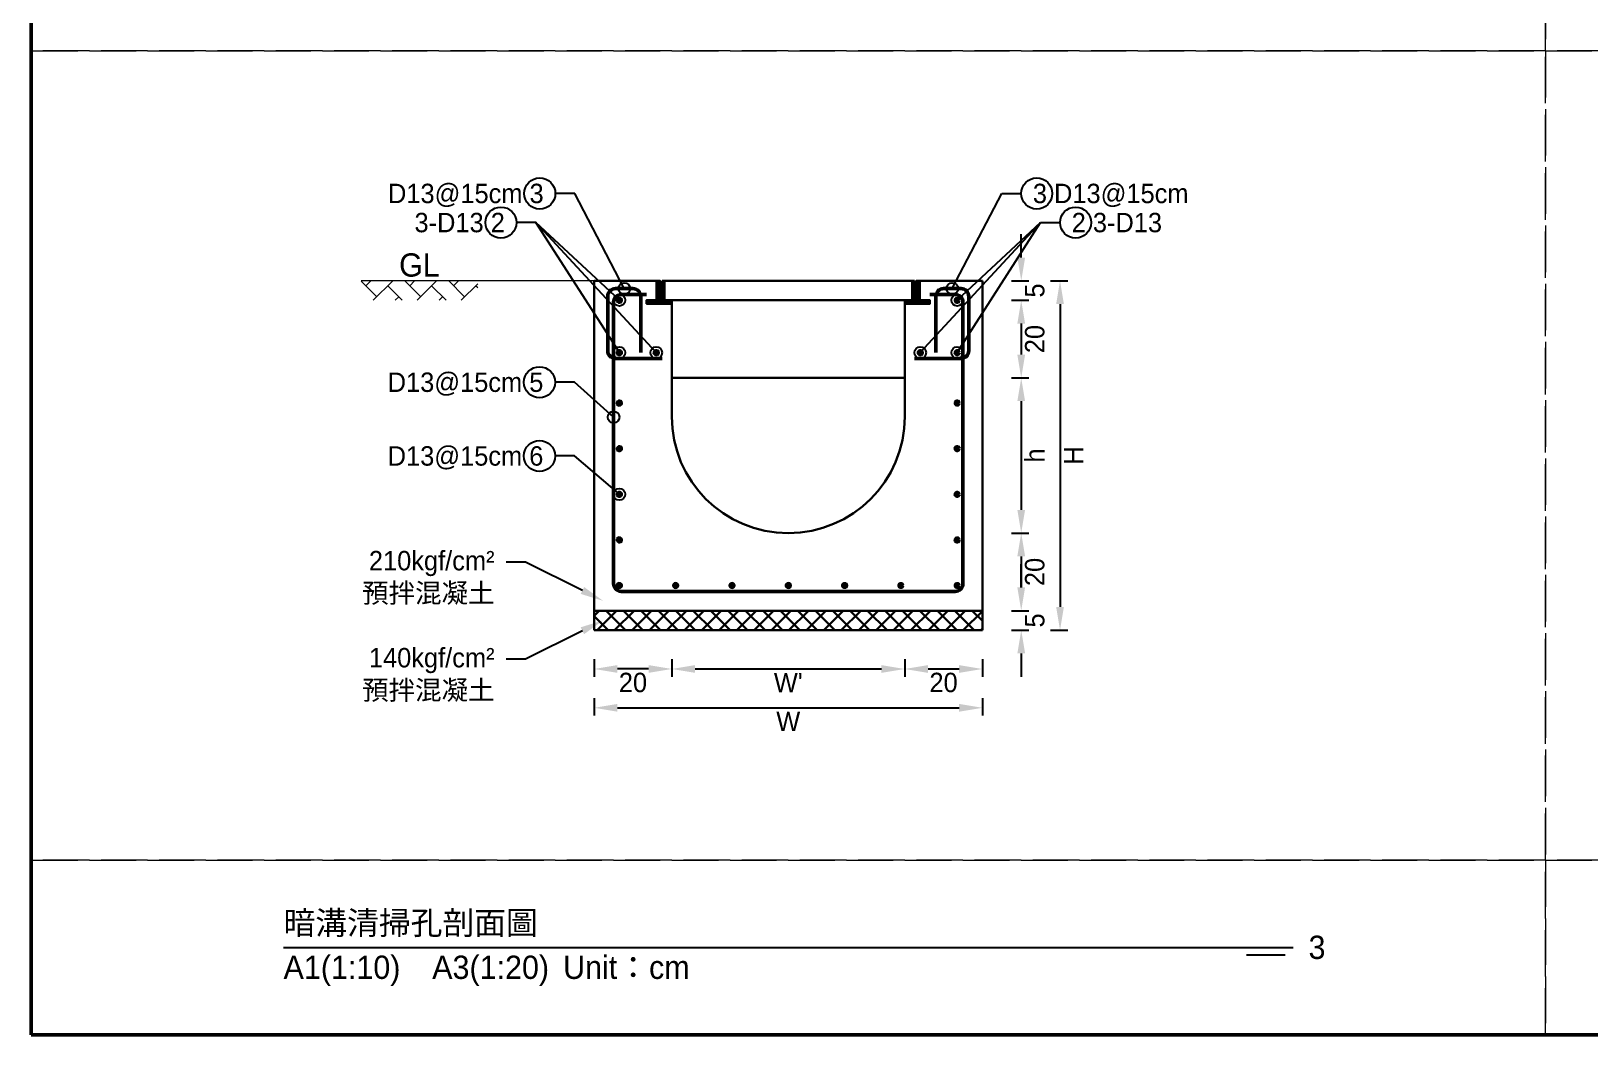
# Model space of a CAD drawing. Extents: x -7340 to 3675, y -3342 to 777.
# Drawn here: x -3420 to -3018.6, y -507 to -248.4 of the extents above; entities that cross this region are included whole.
import ezdxf
from ezdxf import colors
from ezdxf.entities.mleader import LeaderData, LeaderLine
from ezdxf.math import Vec2, Vec3

# ---------------------------------------------------------------- set-up
doc = ezdxf.new("R2010")
doc.units = 0
doc.header["$MEASUREMENT"] = 0
doc.linetypes.add('ACAD_ISO02W100', pattern=[15, 12, -3])
for name, color, linetype, lineweight in [('一、3.基本-變更', 1, 'Continuous', 50), ('二、2.繪圖-施作項目', 181, 'Continuous', 30), ('二、4.繪圖-設計鋪面', 40, 'Continuous', 20), ('二、5.繪圖-鋼筋', 60, 'Continuous', 50), ('二、6.繪圖-其他施作項目', 35, 'Continuous', 30)]:
    doc.layers.add(name, color=color, linetype=linetype, lineweight=lineweight)
doc.layers.add('一、4.基本-隱藏', color=9, linetype='ACAD_ISO02W100', lineweight=20, plot=False)
doc.layers.add('三、3.文字-註解文字', color=2, linetype='Continuous')
doc.styles.add('次圖名(詳圖)', font='MS PGothic.ttf', dxfattribs={"height": 6})
doc.styles.add('註解文字(詳圖)', font='MS PGothic.ttf', dxfattribs={"height": 5})
doc.dimstyles.new('註解文字(詳圖)', dxfattribs={"dimtxt": 5, "dimasz": 6, "dimexe": 2, "dimexo": 5, "dimgap": 1, "dimtad": 2, "dimzin": 0, "dimdsep": 46, "dimtxsty": '註解文字(詳圖)', "dimcen": 0.1, "dimclrd": 144, "dimclre": 144, "dimclrt": 256, "dimadec": 0, "dimazin": 0, "dimtfac": 1, "dimtofl": 0, "dimtmove": 0, "dimatfit": 3, "dimfxlon": 1, "dimtolj": 1, "dimtzin": 0, "dimlwd": -1, "dimlwe": -1, "dimarcsym": 1})

# ---------------------------------------------------------------- blocks, each defined once
blk = doc.blocks.new('_Small')
at = {"color": 0, "linetype": 'ByBlock', "lineweight": -2}
blk.add_circle((0, 0), 0.25, dxfattribs=at)
blk = doc.blocks.new('*D144')
at = {"layer": 'Defpoints', "color": 0, "transparency": 16777216}
for p in [(-3275, -312.75), (-3255, -317.75), (-3275, -412.75)]:
    blk.add_point(p, dxfattribs=at)
at = {"layer": '三、3.文字-註解文字', "color": 144, "transparency": 16777216}
for p, q in [((-3275, -410.25), (-3275, -414.75)), ((-3261, -412.75), (-3269, -412.75)), ((-3255, -410.25), (-3255, -414.75))]:
    blk.add_line(p, q, dxfattribs=at)
for points in [[(-3269, -411.75), (-3269, -413.75), (-3275, -412.75)], [(-3261, -411.75), (-3261, -413.75), (-3255, -412.75)]]:
    blk.add_solid(points, dxfattribs=at)
at = {"layer": '三、3.文字-註解文字', "transparency": 16777216, "insert": (-3265, -416.25), "char_height": 5, "attachment_point": 5, "style": '註解文字(詳圖)'}
blk.add_mtext('\\A1;20', dxfattribs=at)
blk = doc.blocks.new('*D145')
at = {"layer": 'Defpoints', "color": 0, "transparency": 16777216}
for p in [(-3255, -317.75), (-3195, -317.75), (-3195, -412.75)]:
    blk.add_point(p, dxfattribs=at)
at = {"layer": '三、3.文字-註解文字', "color": 144, "transparency": 16777216}
for p, q in [((-3255, -410.25), (-3255, -414.75)), ((-3249, -412.75), (-3201, -412.75)), ((-3195, -410.25), (-3195, -414.75))]:
    blk.add_line(p, q, dxfattribs=at)
for points in [[(-3249, -411.75), (-3249, -413.75), (-3255, -412.75)], [(-3201, -411.75), (-3201, -413.75), (-3195, -412.75)]]:
    blk.add_solid(points, dxfattribs=at)
at = {"layer": '三、3.文字-註解文字', "transparency": 16777216, "insert": (-3225, -416.25), "char_height": 5, "attachment_point": 5, "style": '註解文字(詳圖)'}
blk.add_mtext("\\A1;W'", dxfattribs=at)
blk = doc.blocks.new('*D146')
at = {"layer": 'Defpoints', "color": 0, "transparency": 16777216}
for p in [(-3175, -312.75), (-3195, -317.75), (-3175, -412.75)]:
    blk.add_point(p, dxfattribs=at)
at = {"layer": '三、3.文字-註解文字', "color": 144, "transparency": 16777216}
for p, q in [((-3195, -410.25), (-3195, -414.75)), ((-3189, -412.75), (-3181, -412.75)), ((-3175, -410.25), (-3175, -414.75))]:
    blk.add_line(p, q, dxfattribs=at)
for points in [[(-3189, -411.75), (-3189, -413.75), (-3195, -412.75)], [(-3181, -411.75), (-3181, -413.75), (-3175, -412.75)]]:
    blk.add_solid(points, dxfattribs=at)
at = {"layer": '三、3.文字-註解文字', "transparency": 16777216, "insert": (-3185, -416.25), "char_height": 5, "attachment_point": 5, "style": '註解文字(詳圖)'}
blk.add_mtext('\\A1;20', dxfattribs=at)
blk = doc.blocks.new('*D147')
at = {"layer": 'Defpoints', "color": 0, "transparency": 16777216}
for p in [(-3275, -402.75), (-3175, -402.75), (-3175, -422.75)]:
    blk.add_point(p, dxfattribs=at)
at = {"layer": '三、3.文字-註解文字', "color": 144, "transparency": 16777216}
for p, q in [((-3275, -420.25), (-3275, -424.75)), ((-3175, -420.25), (-3175, -424.75)), ((-3269, -422.75), (-3181, -422.75))]:
    blk.add_line(p, q, dxfattribs=at)
for points in [[(-3269, -421.75), (-3269, -423.75), (-3275, -422.75)], [(-3181, -421.75), (-3181, -423.75), (-3175, -422.75)]]:
    blk.add_solid(points, dxfattribs=at)
at = {"layer": '三、3.文字-註解文字', "transparency": 16777216, "insert": (-3225, -426.25), "char_height": 5, "attachment_point": 5, "style": '註解文字(詳圖)'}
blk.add_mtext('\\A1;W', dxfattribs=at)
blk = doc.blocks.new('*D148')
at = {"layer": 'Defpoints', "color": 0, "transparency": 16777216}
for p in [(-3195, -337.75), (-3225, -377.75), (-3165, -377.75)]:
    blk.add_point(p, dxfattribs=at)
at = {"layer": '三、3.文字-註解文字', "color": 144, "transparency": 16777216}
for p, q in [((-3167.5, -337.75), (-3163, -337.75)), ((-3165, -343.75), (-3165, -371.75)), ((-3167.5, -377.75), (-3163, -377.75))]:
    blk.add_line(p, q, dxfattribs=at)
for points in [[(-3166, -343.75), (-3164, -343.75), (-3165, -337.75)], [(-3166, -371.75), (-3164, -371.75), (-3165, -377.75)]]:
    blk.add_solid(points, dxfattribs=at)
at = {"layer": '三、3.文字-註解文字', "transparency": 16777216, "insert": (-3161.5, -357.75), "char_height": 5, "attachment_point": 5, "rotation": 90, "style": '註解文字(詳圖)'}
blk.add_mtext('\\A1;h', dxfattribs=at)
blk = doc.blocks.new('*D149')
at = {"layer": 'Defpoints', "color": 0, "transparency": 16777216}
for p in [(-3225, -377.75), (-3175, -397.75), (-3165, -397.75)]:
    blk.add_point(p, dxfattribs=at)
at = {"layer": '三、3.文字-註解文字', "color": 144, "transparency": 16777216}
for p, q in [((-3167.5, -377.75), (-3163, -377.75)), ((-3165, -383.75), (-3165, -391.75)), ((-3167.5, -397.75), (-3163, -397.75))]:
    blk.add_line(p, q, dxfattribs=at)
for points in [[(-3166, -383.75), (-3164, -383.75), (-3165, -377.75)], [(-3166, -391.75), (-3164, -391.75), (-3165, -397.75)]]:
    blk.add_solid(points, dxfattribs=at)
at = {"layer": '三、3.文字-註解文字', "transparency": 16777216, "insert": (-3161.5, -387.75), "char_height": 5, "attachment_point": 5, "rotation": 90, "style": '註解文字(詳圖)'}
blk.add_mtext('\\A1;20', dxfattribs=at)
blk = doc.blocks.new('*D150')
at = {"layer": 'Defpoints', "color": 0, "transparency": 16777216}
for p in [(-3175, -397.75), (-3175, -402.75), (-3165, -402.75)]:
    blk.add_point(p, dxfattribs=at)
at = {"layer": '三、3.文字-註解文字', "color": 144, "transparency": 16777216}
for p, q in [((-3165, -391.75), (-3165, -385.75)), ((-3167.5, -397.75), (-3163, -397.75)), ((-3167.5, -402.75), (-3163, -402.75)), ((-3165, -408.75), (-3165, -414.75))]:
    blk.add_line(p, q, dxfattribs=at)
for points in [[(-3166, -391.75), (-3164, -391.75), (-3165, -397.75)], [(-3166, -408.75), (-3164, -408.75), (-3165, -402.75)]]:
    blk.add_solid(points, dxfattribs=at)
at = {"layer": '三、3.文字-註解文字', "transparency": 16777216, "insert": (-3161.5, -400.25), "char_height": 5, "attachment_point": 5, "rotation": 90, "style": '註解文字(詳圖)'}
blk.add_mtext('\\A1;5', dxfattribs=at)
blk = doc.blocks.new('*D151')
at = {"layer": 'Defpoints', "color": 0, "transparency": 16777216}
for p in [(-3175, -312.75), (-3175, -402.75), (-3155, -402.75)]:
    blk.add_point(p, dxfattribs=at)
at = {"layer": '三、3.文字-註解文字', "color": 144, "transparency": 16777216}
for p, q in [((-3157.5, -312.75), (-3153, -312.75)), ((-3155, -318.75), (-3155, -396.75)), ((-3157.5, -402.75), (-3153, -402.75))]:
    blk.add_line(p, q, dxfattribs=at)
for points in [[(-3156, -318.75), (-3154, -318.75), (-3155, -312.75)], [(-3156, -396.75), (-3154, -396.75), (-3155, -402.75)]]:
    blk.add_solid(points, dxfattribs=at)
at = {"layer": '三、3.文字-註解文字', "transparency": 16777216, "insert": (-3151.5, -357.75), "char_height": 5, "attachment_point": 5, "rotation": 90, "style": '註解文字(詳圖)'}
blk.add_mtext('\\A1;H', dxfattribs=at)
blk = doc.blocks.new('*D152')
at = {"layer": 'Defpoints', "color": 0, "transparency": 16777216}
for p in [(-3175, -312.75), (-3175, -317.75), (-3165, -317.75)]:
    blk.add_point(p, dxfattribs=at)
at = {"layer": '三、3.文字-註解文字', "color": 144, "transparency": 16777216}
for p, q in [((-3165, -306.75), (-3165, -300.75)), ((-3167.5, -312.75), (-3163, -312.75)), ((-3167.5, -317.75), (-3163, -317.75)), ((-3165, -323.75), (-3165, -329.75))]:
    blk.add_line(p, q, dxfattribs=at)
for points in [[(-3166, -306.75), (-3164, -306.75), (-3165, -312.75)], [(-3166, -323.75), (-3164, -323.75), (-3165, -317.75)]]:
    blk.add_solid(points, dxfattribs=at)
at = {"layer": '三、3.文字-註解文字', "transparency": 16777216, "insert": (-3161.5, -315.25), "char_height": 5, "attachment_point": 5, "rotation": 90, "style": '註解文字(詳圖)'}
blk.add_mtext('\\A1;5', dxfattribs=at)
blk = doc.blocks.new('*D153')
at = {"layer": 'Defpoints', "color": 0, "transparency": 16777216}
for p in [(-3175, -317.75), (-3175, -337.75), (-3165, -337.75)]:
    blk.add_point(p, dxfattribs=at)
at = {"layer": '三、3.文字-註解文字', "color": 144, "transparency": 16777216}
for p, q in [((-3167.5, -317.75), (-3163, -317.75)), ((-3165, -323.75), (-3165, -331.75)), ((-3167.5, -337.75), (-3163, -337.75))]:
    blk.add_line(p, q, dxfattribs=at)
for points in [[(-3166, -323.75), (-3164, -323.75), (-3165, -317.75)], [(-3166, -331.75), (-3164, -331.75), (-3165, -337.75)]]:
    blk.add_solid(points, dxfattribs=at)
at = {"layer": '三、3.文字-註解文字', "transparency": 16777216, "insert": (-3161.5, -327.75), "char_height": 5, "attachment_point": 5, "rotation": 90, "style": '註解文字(詳圖)'}
blk.add_mtext('\\A1;20', dxfattribs=at)

msp = doc.modelspace()

# ---------------------------------------------------------------- hatches: boundary and pattern name
at = {"layer": '二、2.繪圖-施作項目'}
h = msp.add_hatch(dxfattribs=at)
h.set_pattern_fill('ANSI37', color=256)
h.set_pattern_definition([(45, (-4884.7632, -886.2784), (-2.245064, 2.245064), []), (135, (-4884.7632, -886.2784), (-2.245064, -2.245064), [])])
h.paths.add_polyline_path([(-3275, -397.75), (-3275, -402.75), (-3175, -402.75), (-3175, -397.75)])
at = {"layer": '二、4.繪圖-設計鋪面'}
h = msp.add_hatch(dxfattribs=at)
h.set_pattern_fill('AR-HBONE', color=256)
h.set_pattern_definition([(45, (-2655, -42.5), (0, 5.656854), [12, -4]), (135, (-2652.1716, -39.6716), (4e-16, 5.656854), [12, -4])])
h.paths.add_polyline_path([(-3305, -312.75), (-3335, -312.75), (-3335, -317.75), (-3305, -317.75)])
at = {"layer": '二、5.繪圖-鋼筋'}
h = msp.add_hatch(color=256, dxfattribs=at)
h.dxf.hatch_style = 1
h.paths.add_polyline_path([(-3268, -317.75, 1), (-3269, -317.75, 1)])
h = msp.add_hatch(color=256, dxfattribs=at)
h.dxf.hatch_style = 1
h.paths.add_polyline_path([(-3181, -317.75, 1), (-3182, -317.75, 1)])
h = msp.add_hatch(color=256, dxfattribs=at)
h.dxf.hatch_style = 1
h.paths.add_polyline_path([(-3268, -331.25, 1), (-3269, -331.25, 1)])
h = msp.add_hatch(color=256, dxfattribs=at)
h.dxf.hatch_style = 1
h.paths.add_polyline_path([(-3258.5, -331.25, 1), (-3259.5, -331.25, 1)])
h = msp.add_hatch(color=256, dxfattribs=at)
h.dxf.hatch_style = 1
h.paths.add_polyline_path([(-3190.5, -331.25, 1), (-3191.5, -331.25, 1)])
h = msp.add_hatch(color=256, dxfattribs=at)
h.dxf.hatch_style = 1
h.paths.add_polyline_path([(-3181, -331.25, 1), (-3182, -331.25, 1)])
h = msp.add_hatch(color=256, dxfattribs=at)
h.dxf.hatch_style = 1
h.paths.add_polyline_path([(-3268, -344.25, 1), (-3269, -344.25, 1)])
h = msp.add_hatch(color=256, dxfattribs=at)
h.dxf.hatch_style = 1
h.paths.add_polyline_path([(-3181, -344.25, 1), (-3182, -344.25, 1)])
h = msp.add_hatch(color=256, dxfattribs=at)
h.dxf.hatch_style = 1
h.paths.add_polyline_path([(-3268, -356, 1), (-3269, -356, 1)])
h = msp.add_hatch(color=256, dxfattribs=at)
h.dxf.hatch_style = 1
h.paths.add_polyline_path([(-3181, -356, 1), (-3182, -356, 1)])
h = msp.add_hatch(color=256, dxfattribs=at)
h.dxf.hatch_style = 1
h.paths.add_polyline_path([(-3268, -367.75, 1), (-3269, -367.75, 1)])
h = msp.add_hatch(color=256, dxfattribs=at)
h.dxf.hatch_style = 1
h.paths.add_polyline_path([(-3181, -367.75, 1), (-3182, -367.75, 1)])
h = msp.add_hatch(color=256, dxfattribs=at)
h.dxf.hatch_style = 1
h.paths.add_polyline_path([(-3268, -379.5, 1), (-3269, -379.5, 1)])
h = msp.add_hatch(color=256, dxfattribs=at)
h.dxf.hatch_style = 1
h.paths.add_polyline_path([(-3181, -379.5, 1), (-3182, -379.5, 1)])
h = msp.add_hatch(color=256, dxfattribs=at)
h.dxf.hatch_style = 1
h.paths.add_polyline_path([(-3268, -391.25, 1), (-3269, -391.25, 1)])
h = msp.add_hatch(color=256, dxfattribs=at)
h.dxf.hatch_style = 1
h.paths.add_polyline_path([(-3253.5, -391.25, 1), (-3254.5, -391.25, 1)])
h = msp.add_hatch(color=256, dxfattribs=at)
h.dxf.hatch_style = 1
h.paths.add_polyline_path([(-3239, -391.25, 1), (-3240, -391.25, 1)])
h = msp.add_hatch(color=256, dxfattribs=at)
h.dxf.hatch_style = 1
h.paths.add_polyline_path([(-3224.5, -391.25, 1), (-3225.5, -391.25, 1)])
h = msp.add_hatch(color=256, dxfattribs=at)
h.dxf.hatch_style = 1
h.paths.add_polyline_path([(-3210, -391.25, 1), (-3211, -391.25, 1)])
h = msp.add_hatch(color=256, dxfattribs=at)
h.dxf.hatch_style = 1
h.paths.add_polyline_path([(-3195.5, -391.25, 1), (-3196.5, -391.25, 1)])
h = msp.add_hatch(color=256, dxfattribs=at)
h.dxf.hatch_style = 1
h.paths.add_polyline_path([(-3181, -391.25, 1), (-3182, -391.25, 1)])
at = {"layer": '二、6.繪圖-其他施作項目'}
h = msp.add_hatch(dxfattribs=at)
h.set_pattern_fill('ANSI31', color=256, scale=0.1)
h.set_pattern_definition([(45, (-2030.16578, -1308.21255), (-0.2245064, 0.2245064), [])])
h.paths.add_polyline_path([(-3258, -312.75), (-3258.9, -312.75), (-3258.9, -317.75), (-3261.5, -317.75), (-3261.5, -318.65), (-3255, -318.65), (-3255, -317.75), (-3258, -317.75)])
h.paths.add_polyline_path([(-3192, -317.75), (-3195, -317.75), (-3195, -318.65), (-3188.5, -318.65), (-3188.5, -317.75), (-3191.1, -317.75), (-3191.1, -312.75), (-3192, -312.75)])

# ---------------------------------------------------------------- linework, layer by layer
at = {"layer": '一、3.基本-變更'}
msp.add_lwpolyline([(-3420, 0), (0, 0), (0, -507), (-3420, -507)], close=True, dxfattribs=at)
at = {"layer": '一、4.基本-隱藏'}
for points in [[(-3420, 0), (-2640, 0), (-2640, -507), (-3420, -507)], [(-3420, -208.5), (-3030, -208.5), (-3030, -253.5), (-3420, -253.5)], [(-3030, -208.5), (-2730, -208.5), (-2730, -253.5), (-3030, -253.5)], [(-3420, -253.5), (-3030, -253.5), (-3030, -462), (-3420, -462)], [(-3030, -253.5), (-2730, -253.5), (-2730, -462), (-3030, -462)], [(-3420, -462), (-3030, -462), (-3030, -507), (-3420, -507)], [(-3030, -462), (-2730, -462), (-2730, -507), (-3030, -507)]]:
    msp.add_lwpolyline(points, close=True, dxfattribs=at)
msp.add_lwpolyline([(-3420, -507), (-2640, -507)], dxfattribs=at)
at = {"layer": '三、3.文字-註解文字'}
for points in [[(-3355, -484.5), (-3095, -484.5)], [(-3097, -486.5), (-3107, -486.5)]]:
    msp.add_lwpolyline(points, dxfattribs=at)
for centre in [(-3289, -290.25), (-3161, -290.25), (-3299, -297.75), (-3151, -297.75), (-3289.082, -338.885), (-3289.082, -357.875)]:
    msp.add_circle(centre, 4, dxfattribs=at)
at = {"layer": '二、2.繪圖-施作項目'}
for points in [[(-3275, -312.75), (-3258.9, -312.75)], [(-3275, -312.75), (-3275, -402.75)], [(-3191.1, -312.75), (-3175, -312.75)], [(-3175, -312.75), (-3175, -402.75)], [(-3258, -317.75), (-3255, -317.75)], [(-3195, -317.75), (-3192, -317.75)], [(-3275, -397.75), (-3175, -397.75)], [(-3275, -402.75), (-3175, -402.75)]]:
    msp.add_lwpolyline(points, dxfattribs=at)
msp.add_lwpolyline([(-3195, -318.65), (-3195, -347.75, -1), (-3255, -347.75), (-3255, -318.65)], format="xyb", dxfattribs=at)
at = {"layer": '二、4.繪圖-設計鋪面'}
msp.add_lwpolyline([(-3275, -312.75), (-3335, -312.75)], dxfattribs=at)
at = {"layer": '二、5.繪圖-鋼筋'}
for points in [[(-3257.5, -332.75), (-3269.5, -332.75, -0.4142136), (-3271.5, -330.75), (-3271.5, -316.75, -0.4142136), (-3269.5, -314.75), (-3265, -314.75, -0.4142136), (-3263, -316.75), (-3263, -331.25)], [(-3188.5, -316.25), (-3182, -316.25, -0.4142136), (-3180, -318.25), (-3180, -390.75, -0.4142136), (-3182, -392.75), (-3268, -392.75, -0.4142136), (-3270, -390.75), (-3270, -318.25, -0.4142136), (-3268, -316.25), (-3261.5, -316.25)], [(-3187, -331.25), (-3187, -316.75, -0.4142136), (-3185, -314.75), (-3180.5, -314.75, -0.4142136), (-3178.5, -316.75), (-3178.5, -330.75, -0.4142136), (-3180.5, -332.75), (-3192.5, -332.75)]]:
    msp.add_lwpolyline(points, format="xyb", dxfattribs=at)
for centre in [(-3268.5, -317.75), (-3181.5, -317.75), (-3268.5, -331.25), (-3259, -331.25), (-3191, -331.25), (-3181.5, -331.25), (-3268.5, -344.25), (-3181.5, -344.25), (-3268.5, -356), (-3181.5, -356), (-3268.5, -367.75), (-3181.5, -367.75), (-3268.5, -379.5), (-3181.5, -379.5), (-3268.5, -391.25), (-3254, -391.25), (-3239.5, -391.25), (-3225, -391.25), (-3210.5, -391.25), (-3196, -391.25), (-3181.5, -391.25)]:
    msp.add_circle(centre, 0.5, dxfattribs=at)
at = {"layer": '二、6.繪圖-其他施作項目'}
for points in [[(-3261.5, -317.75), (-3258.9, -317.75), (-3258.9, -312.75), (-3258, -312.75), (-3258, -317.75), (-3255, -317.75), (-3255, -318.65), (-3261.5, -318.65)], [(-3191.1, -312.75), (-3192, -312.75), (-3192, -317.75), (-3195, -317.75), (-3195, -318.65), (-3188.5, -318.65), (-3188.5, -317.75), (-3191.1, -317.75)]]:
    msp.add_lwpolyline(points, close=True, dxfattribs=at)
for points in [[(-3257.5, -312.75), (-3257.5, -317.75)], [(-3257.5, -312.75), (-3192.5, -312.75)], [(-3256.9, -312.75), (-3256.9, -317.75)], [(-3193.1, -312.75), (-3193.1, -317.75)], [(-3192.5, -312.75), (-3192.5, -317.75)], [(-3257.5, -317.75), (-3192.5, -317.75)], [(-3255, -337.75), (-3195, -337.75)]]:
    msp.add_lwpolyline(points, dxfattribs=at)

# ---------------------------------------------------------------- texts
at = {"layer": '三、3.文字-註解文字', "char_height": 6, "attachment_point": 4, "style": '次圖名(詳圖)'}
for s, width, insert in [('{\\fMS PGothic|b0|i0|c128|p34;暗溝}清掃孔{\\fMS PGothic|b0|i0|c128|p34;剖面圖}', 134.12151, (-3355, -478.5)), ('3', 3, (-3091, -484.5)), ('A1(1:10)\u3000A3(1:20){\\fMS PGothic|b0|i0|c128|p34;^IUnit：cm}', 136.03259, (-3355, -490.5))]:
    msp.add_mtext_dynamic_manual_height_columns(s, width=width, gutter_width=15, heights=[0], dxfattribs=dict(at, insert=insert))
at = {"layer": '二、4.繪圖-設計鋪面', "insert": (-3320, -311.75), "char_height": 6, "attachment_point": 8, "style": '註解文字(詳圖)'}
msp.add_mtext_dynamic_manual_height_columns('{\\fMS PGothic|b0|i0|c128|p34;GL}', width=10.17412, gutter_width=30, heights=[0], dxfattribs=at)

# ---------------------------------------------------------------- dimensions: what is measured, and where the dimension line sits
at = {"layer": '三、3.文字-註解文字'}
for base, p1, p2, text, picture, middle in [((-3165, -317.75), (-3175, -312.75), (-3175, -317.75), '5', '*D152', (-3161.5, -315.25)), ((-3155, -402.75), (-3175, -312.75), (-3175, -402.75), 'H', '*D151', (-3151.5, -357.75)), ((-3165, -337.75), (-3175, -317.75), (-3175, -337.75), '20', '*D153', (-3161.5, -327.75)), ((-3165, -377.75), (-3195, -337.75), (-3225, -377.75), 'h', '*D148', (-3161.5, -357.75)), ((-3165, -397.75), (-3225, -377.75), (-3175, -397.75), '20', '*D149', (-3161.5, -387.75)), ((-3165, -402.75), (-3175, -397.75), (-3175, -402.75), '5', '*D150', (-3161.5, -400.25))]:
    dim = msp.add_linear_dim(base=base, p1=p1, p2=p2, angle=90, text=text, dimstyle='註解文字(詳圖)', dxfattribs=at)
    dim.commit()
    dim.dimension.update_dxf_attribs({"geometry": picture, "text_midpoint": middle})
for base, p1, p2, text, picture, middle in [((-3275, -412.75), (-3255, -317.75), (-3275, -312.75), '20', '*D144', (-3265, -416.25)), ((-3175, -412.75), (-3195, -317.75), (-3175, -312.75), '20', '*D146', (-3185, -416.25)), ((-3195, -412.75), (-3255, -317.75), (-3195, -317.75), "W'", '*D145', (-3225, -416.25)), ((-3175, -422.75), (-3275, -402.75), (-3175, -402.75), 'W', '*D147', (-3225, -426.25))]:
    dim = msp.add_linear_dim(base=base, p1=p1, p2=p2, text=text, dimstyle='註解文字(詳圖)', dxfattribs=at)
    dim.commit()
    dim.dimension.update_dxf_attribs({"geometry": picture, "text_midpoint": middle})

# ---------------------------------------------------------------- leaders
ml = msp.add_multileader_mtext('Standard', dxfattribs=at)
ml.set_content('{\\fMS PGothic|b0|i0|c128|p34;D13}@15cm{\\fMS PGothic|b0|i0|c128|p34; }3', color=256, style='註解文字(詳圖)')
ml.set_leader_properties(color=144, linetype='ByLayer', lineweight=-1)
ml.set_arrow_properties(name='SMALL')
ml.build(insert=Vec2(0, 0))
ml.multileader.update_dxf_attribs({"dogleg_length": 5, "arrow_head_size": 6})
ctx = ml.context
ctx.base_point, ctx.char_height, ctx.arrow_head_size, ctx.landing_gap_size, ctx.plane_origin = Vec3(-3329.097, -290.25), 5, 6, 3, Vec3(-3378.932, -338.085)
ctx.text_align_type = 2
notes = []
notes.append((ctx, [(1, (1, 1, 0), (-3280, -290.25), (-1, 0), 5, [(0, [(-3267.25, -314.75)], 0, [])])]))
ctx.mtext.insert, ctx.mtext.alignment, ctx.mtext.flow_direction = Vec3(-3288, -287.736), 3, 5
ml = msp.add_multileader_mtext('Standard', dxfattribs=at)
ml.set_content('3{\\fMS PGothic|b0|i0|c128|p34; D13@15cm}', color=256, style='註解文字(詳圖)')
ml.set_leader_properties(color=144, linetype='ByLayer', lineweight=-1)
ml.set_arrow_properties(name='SMALL')
ml.build(insert=Vec2(0, 0))
ml.multileader.update_dxf_attribs({"dogleg_length": 5, "arrow_head_size": 6})
ctx = ml.context
ctx.base_point, ctx.char_height, ctx.arrow_head_size, ctx.landing_gap_size, ctx.plane_origin = Vec3(-3165, -290.25), 5, 6, 3, Vec3(-3207.625, -338.085)
notes.append((ctx, [(0, (1, 1, 0), (-3170, -290.25), (1, 0), 5, [(0, [(-3182.75, -314.75)], 0, [])])]))
ctx.mtext.insert, ctx.mtext.flow_direction = Vec3(-3162, -287.736), 5
ml = msp.add_multileader_mtext('Standard', dxfattribs=at)
ml.set_content('3-{\\fMS PGothic|b0|i0|c128|p34;D13 2}', color=256, style='註解文字(詳圖)')
ml.set_leader_properties(color=144, linetype='ByLayer', lineweight=-1)
ml.set_arrow_properties(name='SMALL')
ml.build(insert=Vec2(0, 0))
ml.multileader.update_dxf_attribs({"dogleg_length": 5, "arrow_head_size": 6})
ctx = ml.context
ctx.base_point, ctx.char_height, ctx.arrow_head_size, ctx.landing_gap_size, ctx.plane_origin = Vec3(-3325.375, -297.75), 5, 6, 3, Vec3(-3388.932, -345.585)
ctx.text_align_type = 2
notes.append((ctx, [(1, (1, 1, 0), (-3290, -297.75), (-1, 0), 5, [(0, [(-3268.5, -317.75)], 0, [])])]))
ctx.mtext.insert, ctx.mtext.alignment, ctx.mtext.flow_direction = Vec3(-3298, -295.236), 3, 5
ml = msp.add_multileader_mtext('Standard', dxfattribs=at)
ml.set_content('{\\fMS PGothic|b0|i0|c128|p34; }', color=256, style='註解文字(詳圖)')
ml.set_leader_properties(color=144, linetype='ByLayer', lineweight=-1)
ml.set_arrow_properties(name='SMALL')
ml.build(insert=Vec2(0, 0))
ml.multileader.update_dxf_attribs({"dogleg_length": 5, "arrow_head_size": 6})
ctx = ml.context
ctx.base_point, ctx.char_height, ctx.arrow_head_size, ctx.landing_gap_size, ctx.plane_origin = Vec3(-3303.216, -297.75), 5, 6, 3, Vec3(-3390.235, -353.068)
ctx.text_align_type = 2
notes.append((ctx, [(1, (1, 1, 0), (-3290, -297.75), (-1, 0), 5, [(0, [(-3259, -331.25)], 0, [])])]))
ctx.mtext.insert, ctx.mtext.alignment, ctx.mtext.flow_direction = Vec3(-3298, -295.25), 3, 5
ml = msp.add_multileader_mtext('Standard', dxfattribs=at)
ml.set_content('{\\fMS PGothic|b0|i0|c128|p34; }', color=256, style='註解文字(詳圖)')
ml.set_leader_properties(color=144, linetype='ByLayer', lineweight=-1)
ml.set_arrow_properties(name='SMALL')
ml.build(insert=Vec2(0, 0))
ml.multileader.update_dxf_attribs({"dogleg_length": 5, "arrow_head_size": 6})
ctx = ml.context
ctx.base_point, ctx.char_height, ctx.arrow_head_size, ctx.landing_gap_size, ctx.plane_origin = Vec3(-3303.216, -297.75), 5, 6, 3, Vec3(-3395.173, -356.461)
ctx.text_align_type = 2
notes.append((ctx, [(1, (1, 1, 0), (-3290, -297.75), (-1, 0), 5, [(0, [(-3268.5, -331.25)], 0, [])])]))
ctx.mtext.insert, ctx.mtext.alignment, ctx.mtext.flow_direction = Vec3(-3298, -295.25), 3, 5
ml = msp.add_multileader_mtext('Standard', dxfattribs=at)
ml.set_content('{\\fMS PGothic|b0|i0|c128|p34; }', color=256, style='註解文字(詳圖)')
ml.set_leader_properties(color=144, linetype='ByLayer', lineweight=-1)
ml.set_arrow_properties(name='SMALL')
ml.build(insert=Vec2(0, 0))
ml.multileader.update_dxf_attribs({"dogleg_length": 5, "arrow_head_size": 6})
ctx = ml.context
ctx.base_point, ctx.char_height, ctx.arrow_head_size, ctx.landing_gap_size, ctx.plane_origin = Vec3(-3155, -297.75), 5, 6, 3, Vec3(-3183.625, -345.585)
notes.append((ctx, [(0, (1, 1, 0), (-3160, -297.75), (1, 0), 5, [(0, [(-3191, -331.25)], 0, [])])]))
ctx.mtext.insert, ctx.mtext.flow_direction = Vec3(-3152, -295.25), 5
ml = msp.add_multileader_mtext('Standard', dxfattribs=at)
ml.set_content('2{\\fMS PGothic|b0|i0|c128|p34; }3-D13', color=256, style='註解文字(詳圖)')
ml.set_leader_properties(color=144, linetype='ByLayer', lineweight=-1)
ml.set_arrow_properties(name='SMALL')
ml.build(insert=Vec2(0, 0))
ml.multileader.update_dxf_attribs({"dogleg_length": 5, "arrow_head_size": 6})
ctx = ml.context
ctx.base_point, ctx.char_height, ctx.arrow_head_size, ctx.landing_gap_size, ctx.plane_origin = Vec3(-3155, -297.75), 5, 6, 3, Vec3(-3197.625, -345.585)
notes.append((ctx, [(0, (1, 1, 0), (-3160, -297.75), (1, 0), 5, [(0, [(-3181.5, -317.75)], 0, [])])]))
ctx.mtext.insert, ctx.mtext.flow_direction = Vec3(-3152, -295.236), 5
ml = msp.add_multileader_mtext('Standard', dxfattribs=at)
ml.set_content('{\\fMS PGothic|b0|i0|c128|p34; }', color=256, style='註解文字(詳圖)')
ml.set_leader_properties(color=144, linetype='ByLayer', lineweight=-1)
ml.set_arrow_properties(name='SMALL')
ml.build(insert=Vec2(0, 0))
ml.multileader.update_dxf_attribs({"dogleg_length": 5, "arrow_head_size": 6})
ctx = ml.context
ctx.base_point, ctx.char_height, ctx.arrow_head_size, ctx.landing_gap_size, ctx.plane_origin = Vec3(-3155, -297.75), 5, 6, 3, Vec3(-3181.773, -349.689)
notes.append((ctx, [(0, (1, 1, 0), (-3160, -297.75), (1, 0), 5, [(0, [(-3181.5, -331.25)], 0, [])])]))
ctx.mtext.insert, ctx.mtext.flow_direction = Vec3(-3152, -295.25), 5
ml = msp.add_multileader_mtext('Standard', dxfattribs=at)
ml.set_content('{\\fMS PGothic|b0|i0|c128|p34;D13@15cm }5', color=256, style='註解文字(詳圖)')
ml.set_leader_properties(color=144, linetype='ByLayer', lineweight=-1)
ml.set_arrow_properties(name='SMALL')
ml.build(insert=Vec2(0, 0))
ml.multileader.update_dxf_attribs({"dogleg_length": 5, "arrow_head_size": 6})
ctx = ml.context
ctx.base_point, ctx.char_height, ctx.arrow_head_size, ctx.landing_gap_size, ctx.plane_origin = Vec3(-3329.178, -338.885), 5, 6, 3, Vec3(-3379.013, -386.719)
ctx.text_align_type = 2
notes.append((ctx, [(1, (1, 1, 0), (-3280.082, -338.885), (-1, 0), 5, [(0, [(-3270, -347.85)], 0, [])])]))
ctx.mtext.insert, ctx.mtext.alignment, ctx.mtext.flow_direction = Vec3(-3288.082, -336.37), 3, 5
ml = msp.add_multileader_mtext('Standard', dxfattribs=at)
ml.set_content('{\\fMS PGothic|b0|i0|c128|p34;D13@15cm }6', color=256, style='註解文字(詳圖)')
ml.set_leader_properties(color=144, linetype='ByLayer', lineweight=-1)
ml.set_arrow_properties(name='SMALL')
ml.build(insert=Vec2(0, 0))
ml.multileader.update_dxf_attribs({"dogleg_length": 5, "arrow_head_size": 6})
ctx = ml.context
ctx.base_point, ctx.char_height, ctx.arrow_head_size, ctx.landing_gap_size, ctx.plane_origin = Vec3(-3329.15, -357.875), 5, 6, 3, Vec3(-3379.013, -405.71)
ctx.text_align_type = 2
notes.append((ctx, [(1, (1, 1, 0), (-3280.082, -357.875), (-1, 0), 5, [(0, [(-3268.5, -367.75)], 0, [])])]))
ctx.mtext.insert, ctx.mtext.alignment, ctx.mtext.flow_direction = Vec3(-3288.082, -355.361), 3, 5
ml = msp.add_multileader_mtext('Standard', dxfattribs=at)
ml.set_content('{\\fMS PGothic|b0|i0|c128|p34;210kgf/cm²}\\P預拌{\\fMS PGothic|b0|i0|c128|p34;混凝土}', color=256, style='註解文字(詳圖)')
ml.set_leader_properties(color=144, linetype='ByLayer', lineweight=-1)
ml.build(insert=Vec2(0, 0))
ml.multileader.update_dxf_attribs({"dogleg_length": 5, "arrow_head_size": 6})
ctx = ml.context
ctx.base_point, ctx.char_height, ctx.arrow_head_size, ctx.landing_gap_size, ctx.plane_origin = Vec3(-3339.058, -385.207), 5, 6, 3, Vec3(-3272.66, -395.207)
ctx.text_align_type = 2
notes.append((ctx, [(0, (1, 1, 0), (-3292.66, -385.207), (-1, 0), 5, [(0, [(-3272.66, -395.207)], 0, [])])]))
ctx.mtext.insert, ctx.mtext.alignment, ctx.mtext.flow_direction = Vec3(-3300.66, -382.338), 3, 5
ml = msp.add_multileader_mtext('Standard', dxfattribs=at)
ml.set_content('{\\fMS PGothic|b0|i0|c128|p34;140kgf/cm²}\\P預拌{\\fMS PGothic|b0|i0|c128|p34;混凝土}', color=256, style='註解文字(詳圖)')
ml.set_leader_properties(color=144, linetype='ByLayer', lineweight=-1)
ml.build(insert=Vec2(0, 0))
ml.multileader.update_dxf_attribs({"dogleg_length": 5, "arrow_head_size": 6})
ctx = ml.context
ctx.base_point, ctx.char_height, ctx.arrow_head_size, ctx.landing_gap_size, ctx.plane_origin = Vec3(-3339.058, -410.207), 5, 6, 3, Vec3(-3272.66, -400.207)
ctx.text_align_type = 2
notes.append((ctx, [(0, (1, 1, 0), (-3292.66, -410.207), (-1, 0), 5, [(0, [(-3272.66, -400.207)], 0, [])])]))
ctx.mtext.insert, ctx.mtext.alignment, ctx.mtext.flow_direction = Vec3(-3300.66, -407.338), 3, 5
for ctx, leaders in notes:
    for number, flags, end, landing, length, lines in leaders:
        leader = LeaderData()
        leader.index, (leader.has_last_leader_line, leader.has_dogleg_vector, leader.attachment_direction) = number, flags
        leader.last_leader_point, leader.dogleg_vector, leader.dogleg_length = Vec3(end), Vec3(landing), length
        for number, points, colour, breaks in lines:
            line = LeaderLine()
            line.index, line.vertices, line.color, line.breaks = number, Vec3.list(points), colors.encode_raw_color(colour), breaks
            leader.lines.append(line)
        ctx.leaders.append(leader)

doc.saveas('drawing.dxf')
